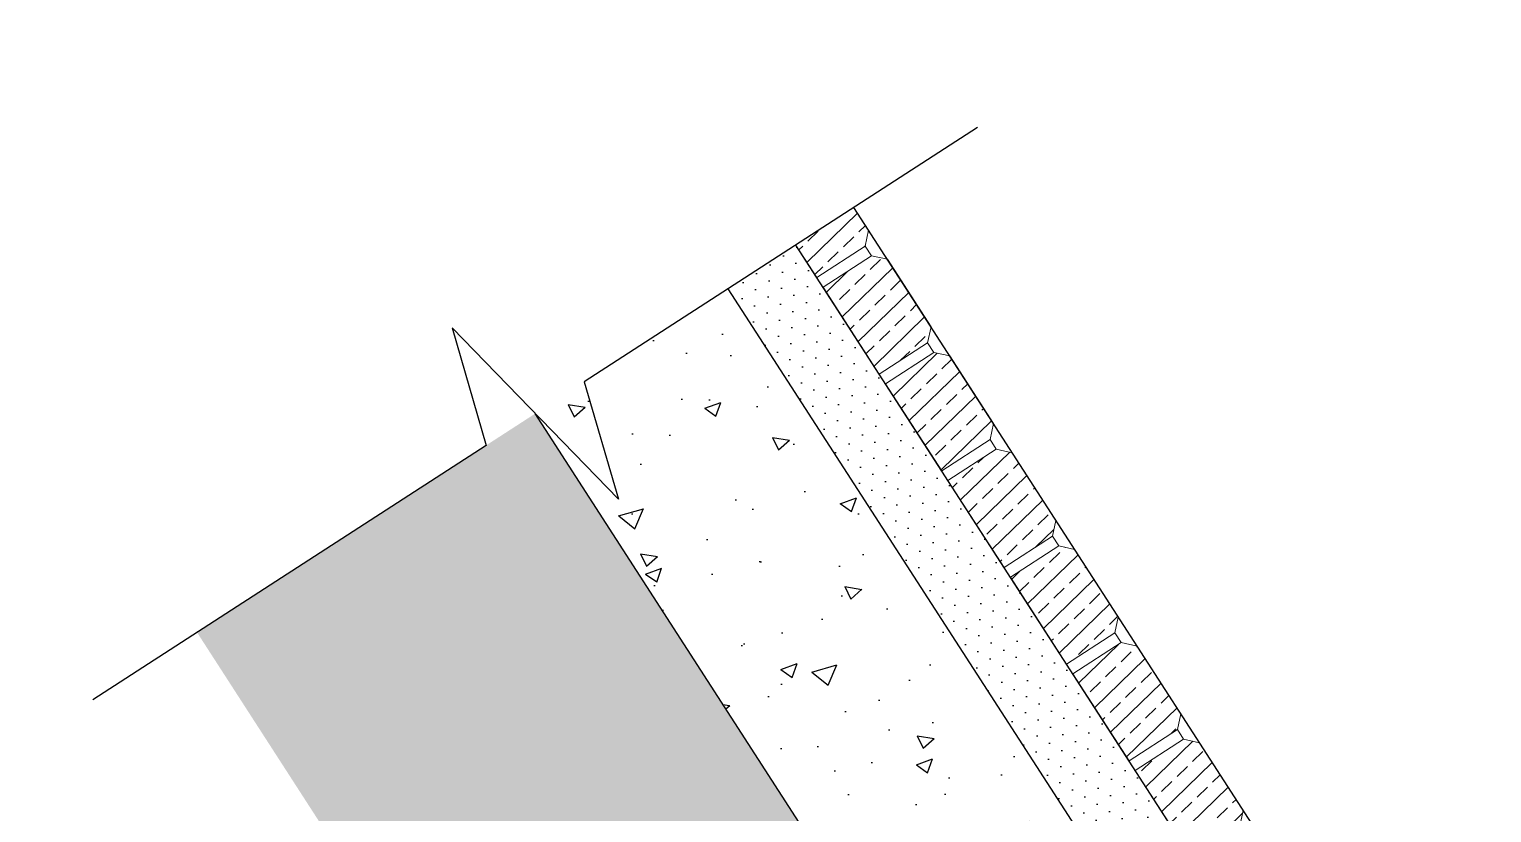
# Model space of a CAD drawing. Extents: x 1 to 1213870, y 9 to 1586095.
# Drawn here: x 606937.421 to 606938.693, y 793030.983 to 793031.664 of the extents above; entities that cross this region are included whole.
import ezdxf

# ---------------------------------------------------------------- set-up
doc = ezdxf.new("R2010")
doc.units = 0
doc.header["$LTSCALE"] = 10
doc.header["$MEASUREMENT"] = 0
doc.layers.get('0').update_dxf_attribs({"color": 255})
doc.layers.add('FN-SEC-HATCH', color=252, linetype='Continuous', lineweight=0)
doc.layers.add('sec-hatch', color=70, linetype='Continuous', lineweight=0)
for name, color, linetype in [('LA-DT-HATCH', 252, 'Continuous'), ('LA-DT-SEC-LINE-LAYER', 254, 'Continuous'), ('LA-GNRL-BREAK LINE', 1, 'Continuous')]:
    doc.layers.add(name, color=color, linetype=linetype)

# ---------------------------------------------------------------- blocks, each defined once
blk = doc.blocks.new('*U144')
at = {"color": 0, "linetype": 'ByBlock'}
for p, q in [((-1.017, 5.087), (-2.543, 0)), ((1.017, -5.087), (-1.017, 5.087)), ((2.543, 0), (1.017, -5.087))]:
    blk.add_line(p, q, dxfattribs=at)
for p, q in [((22.895, 0), (2.543, 0)), ((-2.543, 0), (-22.895, 0))]:
    blk.add_line(p, q)

msp = doc.modelspace()

# ---------------------------------------------------------------- hatches: boundary and pattern name
at = {"layer": 'FN-SEC-HATCH', "linetype": 'Continuous'}
h = msp.add_hatch(dxfattribs=at)
h.set_pattern_fill('ANSI33', color=256, scale=0.1, angle=250.8808, style=0)
h.set_pattern_definition([(44.1143059373, (0.676146, -0.068559), (-0.01740230199185, 0.0179488128692), []), (44.1143059373, (0.69382, -0.068832), (-0.01740230199185, 0.0179488128692), [0.0124999999803, -0.00624999999014])])
h.paths.add_polyline_path([(606938.1382, 793031.509), (606938.0878, 793031.4764), (606938.1061, 793031.4482), (606938.1481, 793031.4754), (606938.151, 793031.4892)])
h = msp.add_hatch(dxfattribs=at)
h.set_pattern_fill('ANSI33', color=256, scale=0.1, angle=250.8808, style=0)
h.set_pattern_definition([(44.1143059373, (0.576146, -0.068559), (-0.01740230199185, 0.0179488128692), []), (44.1143059373, (0.59382, -0.068832), (-0.01740230199185, 0.0179488128692), [0.0124999999803, -0.00624999999014])])
h.paths.add_polyline_path([(606938.1603, 793031.3642), (606938.1115, 793031.4398), (606938.1535, 793031.467), (606938.1665, 793031.4641), (606938.1863, 793031.4346), (606938.2053, 793031.4052), (606938.2023, 793031.3914)])
h = msp.add_hatch(dxfattribs=at)
h.set_pattern_fill('ANSI33', color=256, scale=0.1, angle=250.8808, style=0)
h.set_pattern_definition([(44.1143059373, (0.476146, -0.068559), (-0.01740230199185, 0.0179488128692), []), (44.1143059373, (0.49382, -0.068832), (-0.01740230199185, 0.0179488128692), [0.0124999999803, -0.00624999999014])])
h.paths.add_polyline_path([(606938.2146, 793031.2802), (606938.1658, 793031.3558), (606938.2078, 793031.383), (606938.2208, 793031.3802), (606938.2406, 793031.3506), (606938.2596, 793031.3212), (606938.2566, 793031.3074)])
h = msp.add_hatch(dxfattribs=at)
h.set_pattern_fill('ANSI33', color=256, scale=0.1, angle=250.8808, style=0)
h.set_pattern_definition([(44.1143059373, (0.376146, -0.068559), (-0.01740230199185, 0.0179488128692), []), (44.1143059373, (0.39382, -0.068832), (-0.01740230199185, 0.0179488128692), [0.0124999999803, -0.00624999999014])])
h.paths.add_polyline_path([(606938.2689, 793031.1962), (606938.22, 793031.2718), (606938.262, 793031.299), (606938.2751, 793031.2962), (606938.2948, 793031.2666), (606938.3138, 793031.2372), (606938.3109, 793031.2234)])
h = msp.add_hatch(dxfattribs=at)
h.set_pattern_fill('ANSI33', color=256, scale=0.1, angle=250.8808, style=0)
h.set_pattern_definition([(44.1143059373, (0.276146, -0.068559), (-0.01740230199185, 0.0179488128692), []), (44.1143059373, (0.29382, -0.068832), (-0.01740230199185, 0.0179488128692), [0.0124999999803, -0.00624999999014])])
h.paths.add_polyline_path([(606938.3231, 793031.1123), (606938.2743, 793031.1878), (606938.3163, 793031.215), (606938.3294, 793031.2122), (606938.3491, 793031.1826), (606938.3681, 793031.1532), (606938.3651, 793031.1394)])
h = msp.add_hatch(dxfattribs=at)
h.set_pattern_fill('ANSI33', color=256, scale=0.1, angle=250.8808, style=0)
h.set_pattern_definition([(44.1143059373, (0.176146, -0.068559), (-0.01740230199185, 0.0179488128692), []), (44.1143059373, (0.19382, -0.068832), (-0.01740230199185, 0.0179488128692), [0.0124999999803, -0.00624999999014])])
h.paths.add_polyline_path([(606938.3774, 793031.0283), (606938.3286, 793031.1039), (606938.3706, 793031.131), (606938.3836, 793031.1282), (606938.4034, 793031.0986), (606938.4224, 793031.0692), (606938.4194, 793031.0554)])
h = msp.add_hatch(dxfattribs=at)
h.set_pattern_fill('ANSI33', color=256, scale=0.1, angle=250.8808, style=0)
h.set_pattern_definition([(44.1143059373, (0.076146, -0.068559), (-0.01740230199185, 0.0179488128692), []), (44.1143059373, (0.09382, -0.068832), (-0.01740230199185, 0.0179488128692), [0.0124999999803, -0.00624999999014])])
h.paths.add_polyline_path([(606938.4317, 793030.9443), (606938.3828, 793031.0199), (606938.4248, 793031.047), (606938.4379, 793031.0442), (606938.4577, 793031.0146), (606938.4766, 793030.9852), (606938.4737, 793030.9714)])
at = {"layer": 'LA-DT-HATCH'}
h = msp.add_hatch(dxfattribs=at)
h.set_pattern_fill('DOTS', color=256, scale=0.2, angle=-284.712, style=0)
h.set_pattern_definition([(329.86803, (606935.560333, 793034.763145), (0.011680364, 0.007673435), [0, -0.0125])])
h.paths.add_polyline_path([(606938.5194, 793030.6795), (606938.5782, 793030.7175), (606938.0878, 793031.4764), (606938.029, 793031.4384)])
h = msp.add_hatch(dxfattribs=at)
h.set_pattern_fill('AR-CONC', color=256, scale=0.02, angle=-284.712, style=0)
h.set_pattern_definition([(19.86803, (606865.64291, 792979.84868), (0.11776734, -0.08286648), [0.015, -0.165]), (324.86803, (606865.6429, 792979.84868), (0.05151868, 0.14404035), [0.012, -0.132]), (70.31948, (606865.65272, 792979.84177), (0.16928602, 0.06117387), [0.01274804, -0.14022842]), (16.05223, (606865.66299, 792979.88327), (0.1679874, -0.1357802), [0.0225, -0.2475]), (66.50367, (606865.67699, 792979.87196), (0.2594727, 0.07465865), [0.01912207, -0.21034275]), (321.0522, (606865.66299, 792979.88327), (0.2594727, 0.07465865), [0.018, -0.198]), (350.86803, (606865.67526, 792979.86458), (0.06282717, -0.1295714), [0.015, -0.165]), (295.86803, (606865.67526, 792979.86458), (0.1148914, 0.10100378), [0.012, -0.132]), (41.31948, (606865.6805, 792979.85379), (0.17771857, -0.02856762), [0.01274804, -0.14022842]), (7.36803, (606865.642906, 792979.84868), (0.035525445, 0.056361245), [0, -0.1304, 0, -0.134, 0, -0.1325]), (337.36803, (606865.642906, 792979.84868), (0.08510268, 0.041811253), [0, -0.0764, 0, -0.1274, 0, -0.0505]), (297.36803, (606865.604333, 792979.871067), (0.09007308, -0.05749648), [0, -0.05, 0, -0.156, 0, -0.207]), (287.36803, (606865.58704, 792979.88111), (0.11092662, -0.04123553), [0, -0.065, 0, -0.1036, 0, -0.147])])
h.paths.add_polyline_path([(606938.029, 793031.4384), (606938.5194, 793030.6795), (606938.385, 793030.5927), (606938.3416, 793030.6599), (606938.308, 793030.6382), (606937.8611, 793031.3299)])
h = msp.add_hatch(dxfattribs=at)
h.set_pattern_fill('AR-PARQ1', color=256, scale=0.01, angle=-311.712, style=0)
h.set_pattern_definition([(32.86803, (607017.40011, 793092.4451), (0.03566603, 0.16591544), [0.12, -0.12]), (32.86803, (607017.41097, 793092.4283), (0.03566603, 0.16591544), [0.12, -0.12]), (32.86803, (607017.42182, 793092.4115), (0.03566603, 0.16591544), [0.12, -0.12]), (32.86803, (607017.43267, 793092.3947), (0.03566603, 0.16591544), [0.12, -0.12]), (32.86803, (607017.44353, 793092.3779), (0.03566603, 0.16591544), [0.12, -0.12]), (32.86803, (607017.45438, 793092.3611), (0.03566603, 0.16591544), [0.12, -0.12]), (32.86803, (607017.46524, 793092.3443), (0.03566603, 0.16591544), [0.12, -0.12]), (302.86803, (607017.5009, 793092.51022), (-0.03566603, -0.16591544), [0.12, -0.12]), (302.86803, (607017.5177, 793092.52107), (-0.03566603, -0.16591544), [0.12, -0.12]), (302.86803, (607017.5345, 793092.53193), (-0.03566603, -0.16591544), [0.12, -0.12]), (302.86803, (607017.5513, 793092.54278), (-0.03566603, -0.16591544), [0.12, -0.12]), (302.86803, (607017.5681, 793092.55364), (-0.03566603, -0.16591544), [0.12, -0.12]), (302.86803, (607017.5849, 793092.56449), (-0.03566603, -0.16591544), [0.12, -0.12]), (302.86803, (607017.60169, 793092.57535), (-0.03566603, -0.16591544), [0.12, -0.12])])
h.paths.add_polyline_path([(606941.4093, 793027.9575), (606941.6192, 793028.0932), (606941.3762, 793028.4693), (606941.1896, 793028.4817), (606940.9464, 793028.8581), (606938.4434, 793030.3364), (606938.266, 793030.611), (606938.308, 793030.6382), (606937.8611, 793031.3299), (606937.5671, 793031.1399), (606938.1692, 793030.208), (606941.0572, 793028.5023)])

# ---------------------------------------------------------------- linework, layer by layer
at = {"layer": 'LA-DT-SEC-LINE-LAYER', "elevation": 0}
for points in [[(606938.6556, 793030.7083), (606938.1382, 793031.509)], [(606938.5891, 793030.7007), (606938.0878, 793031.4764)], [(606938.5194, 793030.6795), (606938.029, 793031.4384)], [(606938.308, 793030.6382), (606937.8611, 793031.3299)]]:
    msp.add_lwpolyline(points, dxfattribs=at)
at = {"layer": 'sec-hatch', "ltscale": 0.2, "elevation": 0}
for points in [[(606938.1382, 793031.509), (606938.151, 793031.4892), (606938.1481, 793031.4754)], [(606938.1535, 793031.467), (606938.1481, 793031.4754), (606938.1061, 793031.4482), (606938.0878, 793031.4764)], [(606938.2078, 793031.383), (606938.2023, 793031.3914), (606938.1603, 793031.3642), (606938.1115, 793031.4398), (606938.1535, 793031.467), (606938.1673, 793031.464), (606938.2053, 793031.4052), (606938.2023, 793031.3914)], [(606938.262, 793031.299), (606938.2566, 793031.3074), (606938.2146, 793031.2802), (606938.1658, 793031.3558), (606938.2078, 793031.383), (606938.2216, 793031.38), (606938.2596, 793031.3212), (606938.2566, 793031.3074)], [(606938.3163, 793031.215), (606938.3109, 793031.2234), (606938.2689, 793031.1962), (606938.22, 793031.2718), (606938.262, 793031.299), (606938.2758, 793031.296), (606938.3138, 793031.2372), (606938.3109, 793031.2234)], [(606938.3706, 793031.131), (606938.3651, 793031.1394), (606938.3231, 793031.1123), (606938.2743, 793031.1878), (606938.3163, 793031.215), (606938.3301, 793031.212), (606938.3681, 793031.1532), (606938.3651, 793031.1394)], [(606938.4248, 793031.047), (606938.4194, 793031.0554), (606938.3774, 793031.0283), (606938.3286, 793031.1039), (606938.3706, 793031.131), (606938.3844, 793031.128), (606938.4224, 793031.0692), (606938.4194, 793031.0554)], [(606938.4791, 793030.963), (606938.4737, 793030.9714), (606938.4317, 793030.9443), (606938.3828, 793031.0199), (606938.4248, 793031.047), (606938.4387, 793031.044), (606938.4766, 793030.9852), (606938.4737, 793030.9714)]]:
    msp.add_lwpolyline(points, dxfattribs=at)

# ---------------------------------------------------------------- block references
at = {"layer": 'LA-GNRL-BREAK LINE', "xscale": 0.02000000000000001, "yscale": 0.02000000000000001, "zscale": 0.02000000000000001, "rotation": 32.86803193799855}
msp.add_blockref('*U144', (606937.8611, 793031.3299, 0), dxfattribs=at)

doc.saveas('drawing.dxf')
